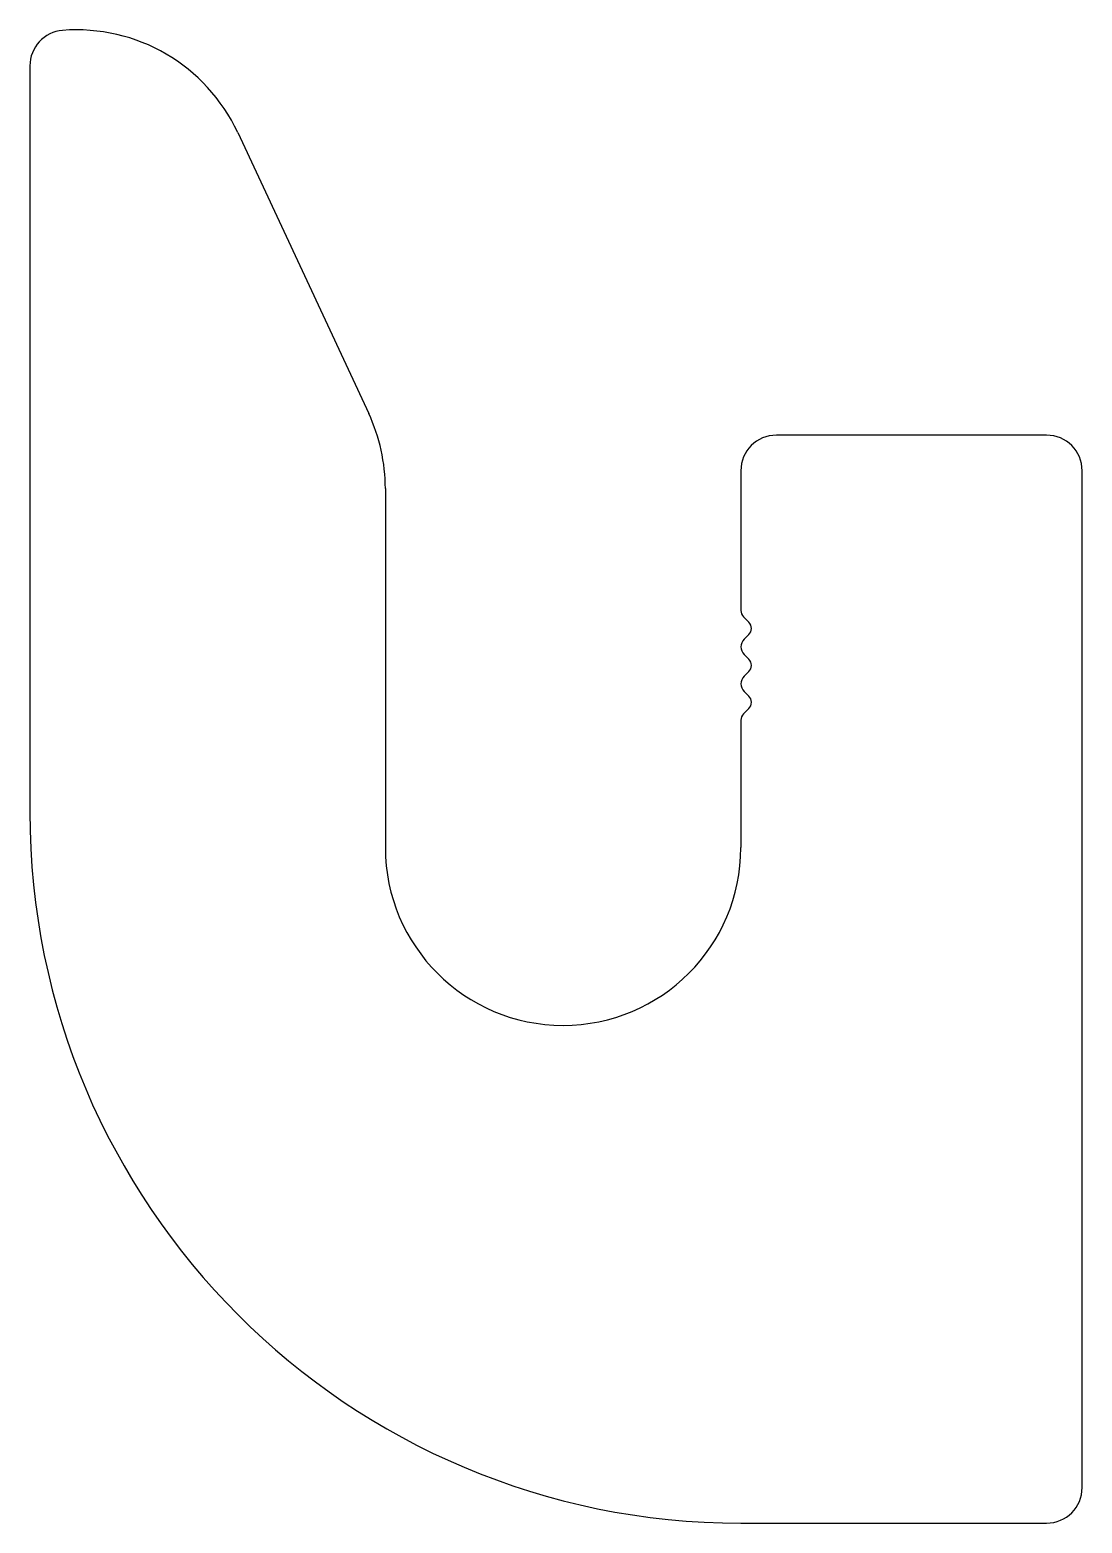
# Model space of a CAD drawing. Extents: x 2642.4 to 2672, y 1309.9 to 1351.9.
import ezdxf

# ---------------------------------------------------------------- set-up
doc = ezdxf.new("R2010")
doc.units = 0
doc.layers.get('0').update_dxf_attribs({"linetype": 'CONTINUOUS'})

msp = doc.modelspace()

# ---------------------------------------------------------------- linework, layer by layer
for p, q in [((2642.375, 1350.869), (2642.375, 1329.882)), ((2648.221, 1348.995), (2651.907, 1341.092)), ((2670.975, 1340.482), (2663.375, 1340.482)), ((2662.375, 1339.482), (2662.375, 1335.551)), ((2671.975, 1310.882), (2671.975, 1339.482)), ((2652.375, 1338.978), (2652.375, 1328.882)), ((2662.598, 1335.224), (2662.448, 1335.374)), ((2662.467, 1334.74), (2662.598, 1334.871)), ((2662.598, 1334.184), (2662.467, 1334.315)), ((2662.467, 1333.7), (2662.598, 1333.831)), ((2662.598, 1333.144), (2662.467, 1333.275)), ((2662.448, 1332.641), (2662.598, 1332.791)), ((2662.375, 1332.464), (2662.375, 1328.882)), ((2662.375, 1309.882), (2670.975, 1309.882))]:
    msp.add_line(p, q)
for centre, radius, start, end in [((2643.375, 1350.869), 1, 94.5117, 180), ((2643.69, 1346.882), 5, 25, 94.5117), ((2647.375, 1338.978), 5, 0, 25), ((2663.375, 1339.482), 1, 90, 180), ((2670.975, 1339.482), 1, 0, 90), ((2662.625, 1335.551), 0.25, 180, 225), ((2662.422, 1335.048), 0.25, 315, 45), ((2662.679, 1334.528), 0.3, 135, 225), ((2662.422, 1334.008), 0.25, 315, 45), ((2662.679, 1333.488), 0.3, 135, 225), ((2662.422, 1332.968), 0.25, 315, 45), ((2662.625, 1332.464), 0.25, 135, 180), ((2662.375, 1329.882), 20, 180, 270), ((2657.375, 1328.882), 5, 180, 360), ((2670.975, 1310.882), 1, 270, 0)]:
    msp.add_arc(centre, radius, start, end)

doc.saveas('drawing.dxf')
